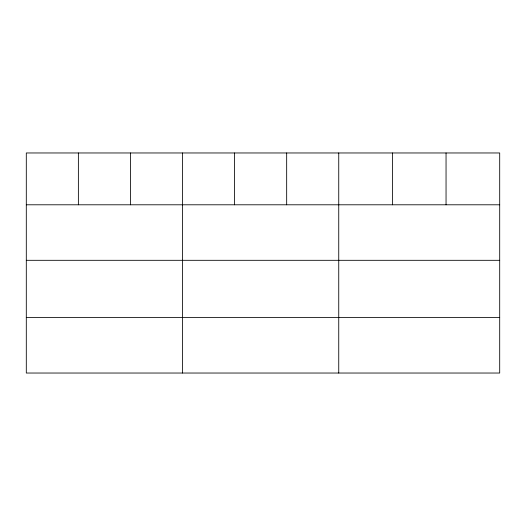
<?xml version="1.0" encoding="UTF-8"?>
<svg xmlns="http://www.w3.org/2000/svg" width="526" height="526" viewBox="0 0 526 526"><rect width="100%" height="100%" fill="white"/><g stroke="black" fill="none" stroke-linecap="round" stroke-linejoin="round"><path stroke-width="0.79" d="M499.7 260.311L499.7 152.967L26.3 152.967L26.3 373.033L499.7 373.033L499.7 260.311L26.3 260.311M26.3 204.792L499.7 204.792M26.3 317.513L499.7 317.513M446.048 152.967L446.048 204.792M392.396 152.967L392.396 204.792M338.744 152.967L338.744 373.033M286.67 152.967L286.67 204.792M234.596 152.967L234.596 204.792M182.522 152.967L182.522 373.033M130.448 152.967L130.448 204.792M78.374 152.967L78.374 204.792"/></g></svg>
